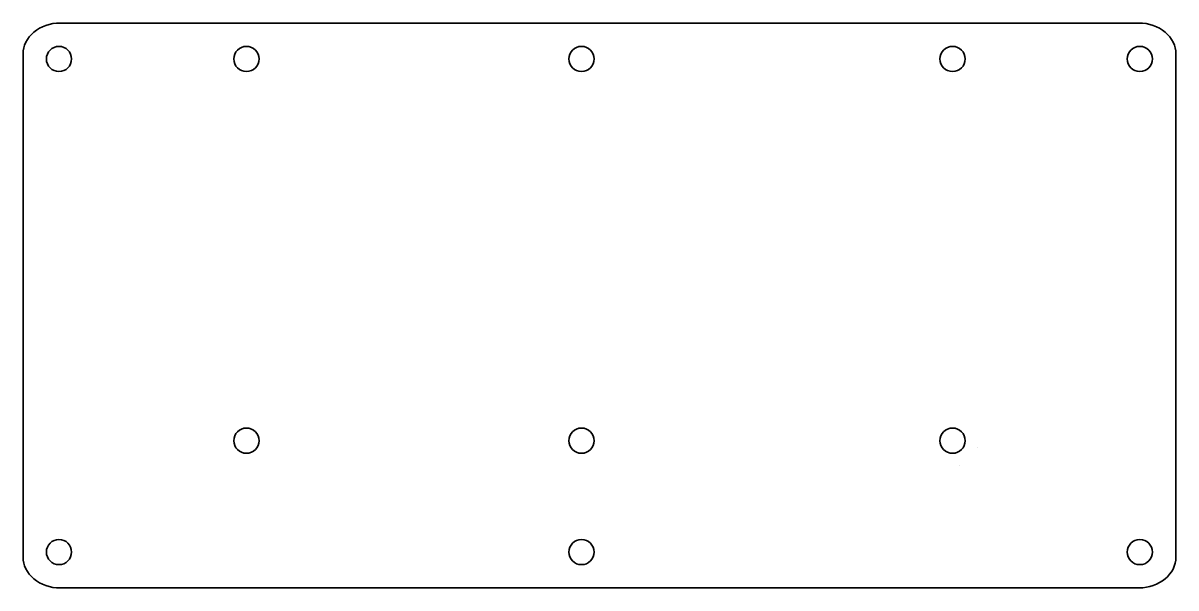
# Model space of a CAD drawing. Header units: millimetres. Extents: x 179 to 499, y 84 to 241.
import ezdxf

# ---------------------------------------------------------------- set-up
doc = ezdxf.new("R2010")
doc.units = ezdxf.units.MM
doc.header["$MEASUREMENT"] = 0
doc.layers.add('Layer 1', color=7, linetype='Continuous')

msp = doc.modelspace()

# ---------------------------------------------------------------- linework, layer by layer
at = {"layer": 'Layer 1', "lineweight": 35}
for points, knots in [([(488.8869, 240.667), (491.612, 240.667), (494.2256, 239.7599), (496.1525, 238.1455), (498.0794, 236.5311), (499.1621, 234.3414), (499.1621, 232.0583), (499.1621, 232.0583), (499.1621, 92.397), (499.1621, 92.397), (499.1621, 87.6425), (494.5617, 83.7882), (488.8869, 83.7882), (488.8869, 83.7882), (189.4373, 83.7882), (189.4373, 83.7882), (186.7122, 83.7882), (184.0986, 84.6952), (182.1717, 86.3097), (180.2447, 87.9241), (179.1621, 90.1138), (179.1621, 92.397), (179.1621, 92.397), (179.1621, 232.0583), (179.1621, 232.0583), (179.1621, 234.3414), (180.2448, 236.5311), (182.1717, 238.1455), (184.0986, 239.7599), (186.7122, 240.667), (189.4373, 240.667), (189.4373, 240.667), (488.8869, 240.667), (488.8869, 240.667)], [0, 0, 0, 0, 0.09090909, 0.09090909, 0.09090909, 0.18181818, 0.18181818, 0.18181818, 0.27272727, 0.27272727, 0.27272727, 0.36363636, 0.36363636, 0.36363636, 0.45454545, 0.45454545, 0.45454545, 0.54545455, 0.54545455, 0.54545455, 0.63636364, 0.63636364, 0.63636364, 0.72727273, 0.72727273, 0.72727273, 0.81818182, 0.81818182, 0.81818182, 0.90909091, 0.90909091, 0.90909091, 1, 1, 1, 1]), ([(185.6304, 230.6882), (185.6304, 232.6212), (187.1974, 234.1882), (189.1304, 234.1882), (191.0634, 234.1882), (192.6304, 232.6212), (192.6304, 230.6882), (192.6304, 228.7552), (191.0634, 227.1882), (189.1304, 227.1882), (187.1974, 227.1882), (185.6304, 228.7552), (185.6304, 230.6882)], [0, 0, 0, 0, 0.25, 0.25, 0.25, 0.5, 0.5, 0.5, 0.75, 0.75, 0.75, 1, 1, 1, 1]), ([(237.6621, 230.6882), (237.6621, 232.6212), (239.2291, 234.1882), (241.1621, 234.1882), (243.0951, 234.1882), (244.6621, 232.6212), (244.6621, 230.6882), (244.6621, 228.7552), (243.0951, 227.1882), (241.1621, 227.1882), (239.2291, 227.1882), (237.6621, 228.7552), (237.6621, 230.6882)], [0, 0, 0, 0, 0.25, 0.25, 0.25, 0.5, 0.5, 0.5, 0.75, 0.75, 0.75, 1, 1, 1, 1]), ([(330.6621, 230.6881), (330.6621, 232.6212), (332.2291, 234.1881), (334.1621, 234.1881), (336.0951, 234.1882), (337.6621, 232.6212), (337.6621, 230.6882), (337.6621, 228.7551), (336.0951, 227.1882), (334.1621, 227.1882), (332.2291, 227.1881), (330.6621, 228.7551), (330.6621, 230.6881)], [0, 0, 0, 0, 0.25, 0.25, 0.25, 0.5, 0.5, 0.5, 0.75, 0.75, 0.75, 1, 1, 1, 1]), ([(433.6621, 230.6882), (433.6621, 232.6212), (435.2291, 234.1882), (437.1621, 234.1882), (439.0951, 234.1882), (440.6621, 232.6212), (440.6621, 230.6882), (440.6621, 228.7552), (439.0951, 227.1882), (437.1621, 227.1882), (435.2291, 227.1882), (433.6621, 228.7552), (433.6621, 230.6882)], [0, 0, 0, 0, 0.25, 0.25, 0.25, 0.5, 0.5, 0.5, 0.75, 0.75, 0.75, 1, 1, 1, 1]), ([(485.6304, 230.6882), (485.6304, 232.6212), (487.1974, 234.1882), (489.1304, 234.1882), (491.0634, 234.1882), (492.6304, 232.6212), (492.6304, 230.6882), (492.6304, 228.7552), (491.0634, 227.1882), (489.1304, 227.1882), (487.1974, 227.1882), (485.6304, 228.7552), (485.6304, 230.6882)], [0, 0, 0, 0, 0.25, 0.25, 0.25, 0.5, 0.5, 0.5, 0.75, 0.75, 0.75, 1, 1, 1, 1]), ([(237.6621, 124.6882), (237.6621, 126.6212), (239.2291, 128.1882), (241.1621, 128.1882), (243.0951, 128.1882), (244.6621, 126.6212), (244.6621, 124.6882), (244.6621, 122.7552), (243.0951, 121.1882), (241.1621, 121.1882), (239.2291, 121.1882), (237.6621, 122.7552), (237.6621, 124.6882)], [0, 0, 0, 0, 0.25, 0.25, 0.25, 0.5, 0.5, 0.5, 0.75, 0.75, 0.75, 1, 1, 1, 1]), ([(330.6621, 124.6882), (330.6621, 126.6212), (332.2291, 128.1882), (334.1621, 128.1882), (336.0951, 128.1882), (337.6621, 126.6212), (337.6621, 124.6882), (337.6621, 122.7552), (336.0951, 121.1882), (334.1621, 121.1882), (332.2291, 121.1882), (330.6621, 122.7552), (330.6621, 124.6882)], [0, 0, 0, 0, 0.25, 0.25, 0.25, 0.5, 0.5, 0.5, 0.75, 0.75, 0.75, 1, 1, 1, 1]), ([(433.6621, 124.6882), (433.6621, 126.6212), (435.2291, 128.1882), (437.1621, 128.1882), (439.0951, 128.1882), (440.6621, 126.6212), (440.6621, 124.6882), (440.6621, 122.7552), (439.0951, 121.1882), (437.1621, 121.1882), (435.2291, 121.1882), (433.6621, 122.7552), (433.6621, 124.6882)], [0, 0, 0, 0, 0.25, 0.25, 0.25, 0.5, 0.5, 0.5, 0.75, 0.75, 0.75, 1, 1, 1, 1]), ([(185.6304, 93.7578), (185.6304, 95.6908), (187.1974, 97.2578), (189.1304, 97.2578), (191.0634, 97.2578), (192.6304, 95.6908), (192.6304, 93.7578), (192.6304, 91.8248), (191.0634, 90.2578), (189.1304, 90.2578), (187.1974, 90.2578), (185.6304, 91.8248), (185.6304, 93.7578)], [0, 0, 0, 0, 0.25, 0.25, 0.25, 0.5, 0.5, 0.5, 0.75, 0.75, 0.75, 1, 1, 1, 1]), ([(330.6621, 93.7578), (330.6621, 95.6908), (332.2291, 97.2578), (334.1621, 97.2578), (336.0951, 97.2578), (337.6621, 95.6908), (337.6621, 93.7578), (337.6621, 91.8248), (336.0951, 90.2578), (334.1621, 90.2578), (332.2291, 90.2578), (330.6621, 91.8248), (330.6621, 93.7578)], [0, 0, 0, 0, 0.25, 0.25, 0.25, 0.5, 0.5, 0.5, 0.75, 0.75, 0.75, 1, 1, 1, 1]), ([(485.6304, 93.7563), (485.6304, 95.6893), (487.1974, 97.2563), (489.1304, 97.2563), (491.0634, 97.2563), (492.6304, 95.6893), (492.6304, 93.7563), (492.6304, 91.8233), (491.0634, 90.2563), (489.1304, 90.2563), (487.1974, 90.2563), (485.6304, 91.8233), (485.6304, 93.7563)], [0, 0, 0, 0, 0.25, 0.25, 0.25, 0.5, 0.5, 0.5, 0.75, 0.75, 0.75, 1, 1, 1, 1])]:
    msp.add_open_spline(points, degree=3, knots=knots, dxfattribs=at)
for points in [[(444.1621, 122.6882), (444.1621, 122.6882), (444.1621, 122.6882), (444.1621, 122.6882)], [(444.1621, 122.6882), (444.1621, 122.6882), (444.1621, 122.6882), (444.1621, 122.6882)], [(444.1621, 122.6881), (444.1621, 122.6881), (444.1621, 122.6881), (444.1621, 122.6881)], [(444.1621, 122.6881), (444.1621, 122.6881), (444.1621, 122.6881), (444.1621, 122.6881)], [(439.1621, 117.6882), (439.1621, 117.6882), (439.1621, 117.6882), (439.1621, 117.6882)], [(439.1621, 117.6882), (439.1621, 117.6882), (439.1621, 117.6882), (439.1621, 117.6882)], [(439.1621, 117.6881), (439.1621, 117.6881), (439.1621, 117.6881), (439.1621, 117.6881)], [(439.1621, 117.6881), (439.1621, 117.6881), (439.1621, 117.6881), (439.1621, 117.6881)]]:
    msp.add_open_spline(points, degree=3, dxfattribs=at)

doc.saveas('drawing.dxf')
